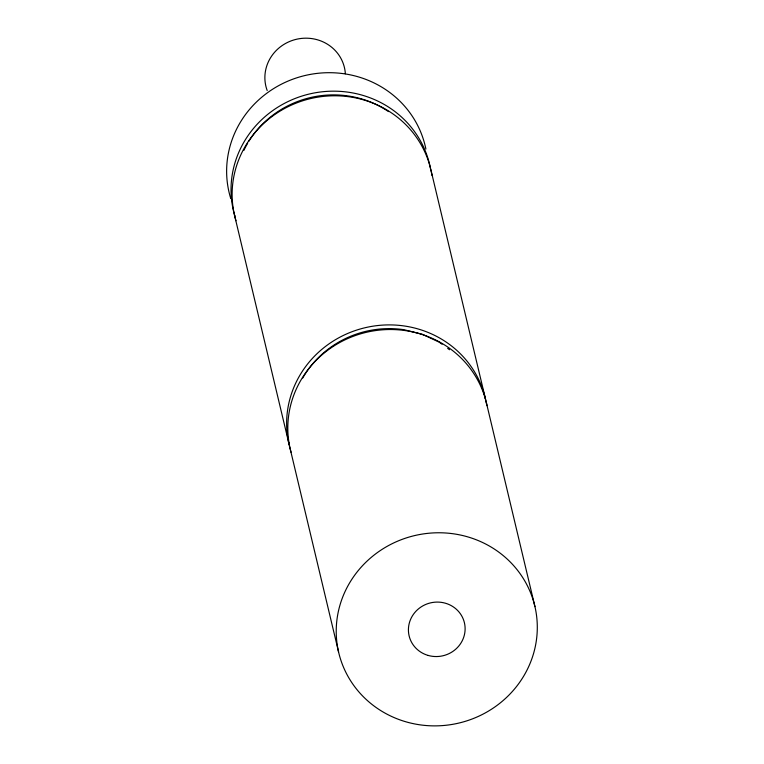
<?xml version="1.0" encoding="UTF-8"?>
<svg xmlns="http://www.w3.org/2000/svg" width="764" height="764" viewBox="0 0 764 764"><rect width="100%" height="100%" fill="white"/><g stroke="black" fill="none" stroke-linecap="round" stroke-linejoin="round"><path stroke-width="1.15" d="M442.079 344.268L439.29 342.215L422.397 334.298L404.156 329.733A96.894 92.606 -13.4 0 0 302.745 378.018M447.666 348.374L449.528 349.75M430.848 169.646L485.426 398.76M486.525 403.382L534.943 606.626A100.772 96.312 -13.4 0 1 406.41 721.951A100.772 96.312 -13.4 0 1 368.936 559.391A100.772 96.312 -13.4 0 1 534.943 606.626M234.481 215.047L289.069 444.161M338.586 652.017L290.167 448.774A100.772 96.312 -13.4 0 1 365.612 327.603A100.772 96.312 -13.4 0 1 486.372 403.382M291.027 452.202A100.772 96.312 -13.4 0 1 366.109 332.369A100.772 96.312 -13.4 0 1 487.021 405.674M235.99 220.748A100.772 96.312 -13.4 0 1 311.024 98.489A100.772 96.312 -13.4 0 1 431.985 175.433M243.831 150.46A96.894 92.606 -13.4 0 1 247.651 143.288M248.854 141.302A96.894 92.606 -13.4 0 1 388.494 111.592M234.834 215.935A100.772 96.312 -13.4 0 1 308.933 94.106A100.772 96.312 -13.4 0 1 430.504 168.682M230.776 198.592A100.772 96.312 -13.4 0 1 303.327 75.932A100.772 96.312 -13.4 0 1 425.882 149.047M267.19 90.534A40.368 38.592 -13.4 0 1 297.129 39.117A40.368 38.592 -13.4 0 1 345.357 73.755M428.203 655.445A28.421 27.17 -13.4 0 0 464.455 622.918A28.421 27.17 -13.4 0 0 417.631 609.596A28.421 27.17 -13.4 0 0 428.203 655.445"/></g></svg>
